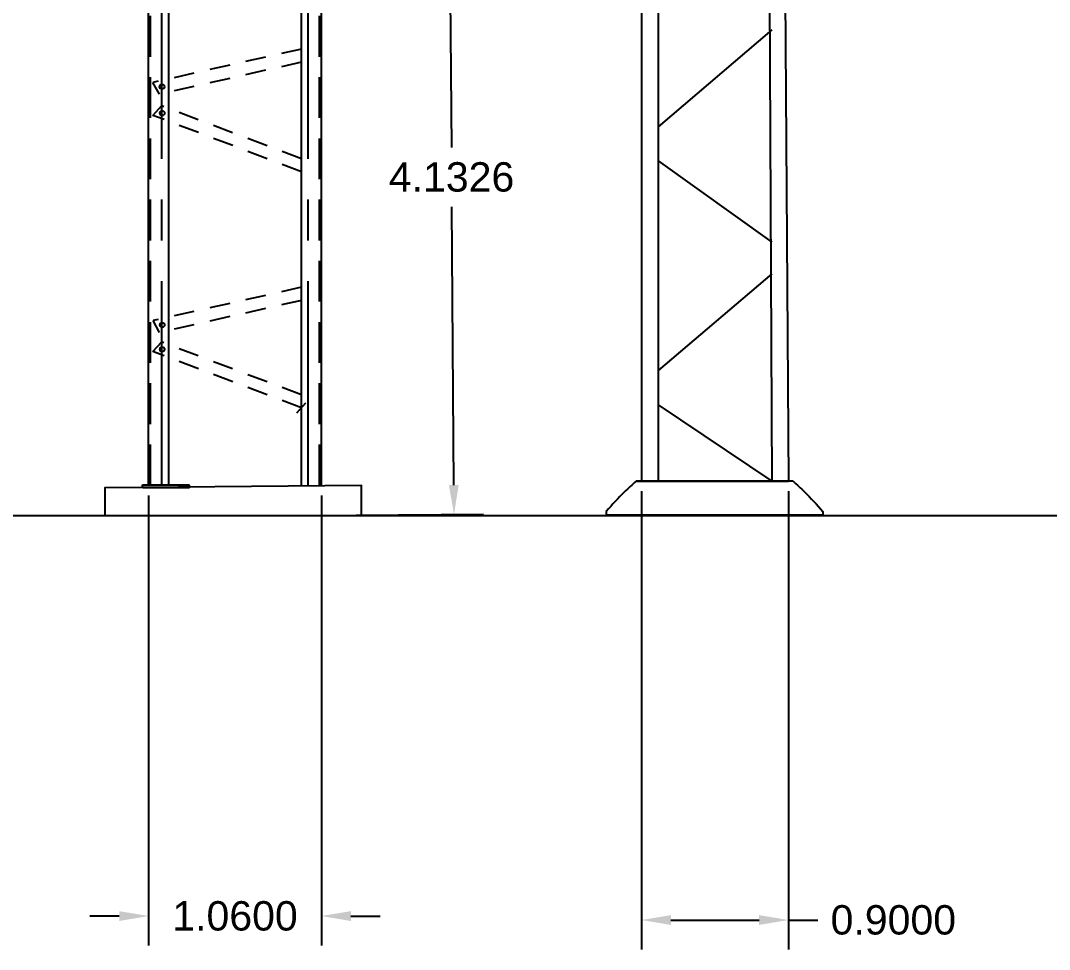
# Model space of a CAD drawing. Header units: inches. Extents: x 25.4 to 67.8, y 12.4 to 30.4.
# Drawn here: x 45.73 to 52.04, y 12.41 to 18.1 of the extents above; entities that cross this region are included whole.
import ezdxf

# ---------------------------------------------------------------- set-up
doc = ezdxf.new("R2010")
doc.units = ezdxf.units.IN
doc.header["$MEASUREMENT"] = 0
for name, pattern in [('CENTER', [2, 1.25, -0.25, 0.25, -0.25]), ('HIDDEN', [0.375, 0.25, -0.125]), ('HIDDEN2', [0.1875, 0.125, -0.0625])]:
    doc.linetypes.add(name, pattern=pattern)
for name, color, linetype in [('DIM', 2, 'Continuous'), ('medidas', 3, 'Continuous'), ('referencia', 2, 'Continuous')]:
    doc.layers.add(name, color=color, linetype=linetype)
doc.styles.get("Standard").update_dxf_attribs({"font": 'arial.ttf'})
doc.dimstyles.get("Standard").update_dxf_attribs({"dimtxt": 0.18, "dimasz": 0.18, "dimexe": 0.18, "dimexo": 0.0625, "dimgap": 0.09, "dimtad": 0, "dimtih": 1, "dimtoh": 1, "dimdec": 4, "dimzin": 0, "dimdsep": 46, "dimtxsty": 'Standard', "dimcen": 0.09, "dimadec": 0, "dimazin": 0, "dimtfac": 1, "dimtdec": 4, "dimtofl": 0, "dimtmove": 0, "dimatfit": 3, "dimfxl": 1, "dimtolj": 1, "dimtzin": 0, "dimarcsym": 0})

# ---------------------------------------------------------------- blocks, each defined once
blk = doc.blocks.new('*D85')
at = {"layer": 'Defpoints', "color": 0, "transparency": 16777216}
for p in [(47.6973, 19.2008), (47.7274, 15.0683), (48.39, 15.0731)]:
    blk.add_point(p, dxfattribs=at)
at = {"layer": 'medidas', "color": 0, "lineweight": -2, "transparency": 16777216}
for p, q in [((47.7598, 19.2012), (48.5399, 19.2069)), ((48.3612, 19.0256), (48.3737, 17.3213)), ((48.3887, 15.2531), (48.3763, 16.9574)), ((47.7899, 15.0688), (48.57, 15.0744))]:
    blk.add_line(p, q, dxfattribs=at)
at = {"layer": 'medidas', "color": 0, "transparency": 16777216}
for points in [[(48.3912, 19.0258), (48.3312, 19.0254), (48.3599, 19.2056)], [(48.4187, 15.2533), (48.3587, 15.2529), (48.39, 15.0731)]]:
    blk.add_solid(points, dxfattribs=at)
at = {"layer": 'medidas', "color": 0, "transparency": 16777216, "insert": (48.375, 17.1394), "char_height": 0.18, "attachment_point": 5}
blk.add_mtext('\\A1;4.1326', dxfattribs=at)
blk = doc.blocks.new('*D86')
at = {"layer": 'Defpoints', "color": 0, "transparency": 16777216}
for p in [(46.5176, 15.2516), (47.5776, 15.2516), (47.5776, 12.6126)]:
    blk.add_point(p, dxfattribs=at)
at = {"layer": 'medidas', "color": 0, "lineweight": -2, "transparency": 16777216}
for p, q in [((46.5176, 15.1891), (46.5176, 12.4326)), ((47.5776, 15.1891), (47.5776, 12.4326)), ((46.3376, 12.6126), (46.1576, 12.6126)), ((47.7576, 12.6126), (47.9376, 12.6126))]:
    blk.add_line(p, q, dxfattribs=at)
at = {"layer": 'medidas', "color": 0, "transparency": 16777216}
for points in [[(46.3376, 12.6426), (46.3376, 12.5826), (46.5176, 12.6126)], [(47.7576, 12.6426), (47.7576, 12.5826), (47.5776, 12.6126)]]:
    blk.add_solid(points, dxfattribs=at)
at = {"layer": 'medidas', "color": 0, "transparency": 16777216, "insert": (47.0476, 12.6126), "char_height": 0.18, "attachment_point": 5}
blk.add_mtext('\\A1;1.0600', dxfattribs=at)
blk = doc.blocks.new('*D93')
at = {"layer": 'Defpoints', "color": 0, "transparency": 16777216}
for p in [(49.5397, 15.2777), (50.4397, 15.2777), (50.4397, 12.5882)]:
    blk.add_point(p, dxfattribs=at)
at = {"layer": 'medidas', "color": 0, "lineweight": -2, "transparency": 16777216}
for p, q in [((49.5397, 15.2152), (49.5397, 12.4082)), ((50.4397, 15.2152), (50.4397, 12.4082)), ((49.7197, 12.5882), (50.2597, 12.5882)), ((50.4397, 12.5882), (50.6197, 12.5882))]:
    blk.add_line(p, q, dxfattribs=at)
at = {"layer": 'medidas', "color": 0, "transparency": 16777216}
for points in [[(49.7197, 12.6182), (49.7197, 12.5582), (49.5397, 12.5882)], [(50.2597, 12.6182), (50.2597, 12.5582), (50.4397, 12.5882)]]:
    blk.add_solid(points, dxfattribs=at)
at = {"layer": 'medidas', "color": 0, "transparency": 16777216, "insert": (51.0831, 12.5882), "char_height": 0.18, "attachment_point": 5}
blk.add_mtext('\\A1;0.9000', dxfattribs=at)

msp = doc.modelspace()

# ---------------------------------------------------------------- linework, layer by layer
at = {"layer": 'DIM'}
for p, q in [((49.64177, 27.57618), (49.64177, 15.27772)), ((50.28319, 27.57323), (50.33769, 15.27772)), ((50.3568, 27.57618), (50.43973, 15.27772)), ((49.54192, 27.54951), (49.53973, 15.27772)), ((50.33769, 18.04089), (49.64177, 17.44689)), ((49.64177, 17.23819), (50.33769, 16.74052)), ((50.33769, 16.54787), (49.64177, 15.95387)), ((49.64177, 15.74517), (50.33769, 15.27772)), ((50.46829, 15.27772), (49.50584, 15.27772)), ((46.76768, 15.25165), (46.48037, 15.25165))]:
    msp.add_line(p, q, dxfattribs=at)
at = {"layer": 'DIM', "color": 2}
for p, q in [((46.51759, 15.25165), (46.51759, 19.1842)), ((46.64099, 15.25165), (46.64099, 19.1842)), ((47.45418, 15.25165), (47.45418, 19.1842)), ((47.57759, 15.25165), (47.57759, 19.1842)), ((46.76768, 15.23519), (46.47973, 15.23519)), ((46.48037, 15.23755), (46.48037, 15.25401)), ((46.76768, 15.23519), (46.76768, 15.25165))]:
    msp.add_line(p, q, dxfattribs=at)
at = {"layer": 'DIM', "color": 2, "linetype": 'HIDDEN'}
for p, q in [((46.52911, 15.25165), (46.52911, 19.1842)), ((47.56607, 15.25165), (47.56607, 19.1842))]:
    msp.add_line(p, q, dxfattribs=at)
at = {"layer": 'DIM', "color": 2, "linetype": 'CENTER'}
for p, q in [((46.59986, 15.25165), (46.59986, 19.1842)), ((47.49532, 15.25165), (47.49532, 19.1842))]:
    msp.add_line(p, q, dxfattribs=at)
at = {"layer": 'DIM', "color": 2, "linetype": 'HIDDEN2'}
for p, q in [((47.45418, 17.92395), (46.54392, 17.7193)), ((47.45418, 17.84305), (46.58388, 17.64739)), ((46.58388, 17.64739), (46.54392, 17.7193)), ((46.54337, 17.51775), (46.59986, 17.57756)), ((47.45418, 17.25242), (46.598, 17.57559)), ((47.45418, 17.17274), (46.54337, 17.51775)), ((47.45418, 17.25242), (47.45418, 17.25242)), ((47.45418, 16.46447), (46.54558, 16.26019)), ((47.45418, 16.38357), (46.58554, 16.18827)), ((47.45418, 16.38357), (47.45418, 16.38357)), ((46.58554, 16.18827), (46.54558, 16.26019)), ((46.54337, 16.07087), (46.59986, 16.13068)), ((47.45418, 15.80554), (46.598, 16.12871)), ((47.45418, 15.72586), (46.54337, 16.07087)), ((47.42594, 15.69595), (47.48243, 15.75577))]:
    msp.add_line(p, q, dxfattribs=at)
at = {"layer": 'DIM', "color": 2}
msp.add_lwpolyline([(47.8234, 15.07065), (47.8234, 15.25066), (47.8234, 15.25066), (46.24877, 15.23519), (46.24877, 15.23519), (46.24877, 15.07065)], dxfattribs=at)
for centre in [(46.59986, 17.69301), (46.60152, 17.53145), (46.60152, 16.2339), (46.60152, 16.08457)]:
    msp.add_circle(centre, 0.01481, dxfattribs=at)
at = {"layer": 'medidas', "color": 40, "true_color": 0xf8d731}
for p, q in [((50.65073, 15.09117), (50.65073, 15.07046)), ((29.31887, 15.06602), (59.56255, 15.06602)), ((49.3234, 15.07046), (50.65073, 15.07046))]:
    msp.add_line(p, q, dxfattribs=at)
at = {"layer": 'referencia'}
for p, q in [((49.50584, 15.27772), (50.43973, 15.27772)), ((49.3234, 15.09117), (49.3234, 15.07046))]:
    msp.add_line(p, q, dxfattribs=at)
for points in [[(49.50584, 15.27772), (49.43537, 15.21158), (49.3234, 15.09117)], [(50.46829, 15.27772), (50.53876, 15.21158), (50.65073, 15.09117)]]:
    msp.add_spline(points, degree=3, dxfattribs=at)

# ---------------------------------------------------------------- dimensions: what is measured, and where the dimension line sits
at = {"layer": 'medidas', "color": 40, "true_color": 0xf8d731}
dim = msp.add_aligned_dim(p1=(47.6973, 19.20079), p2=(47.7274, 15.06831), distance=0.66265, dimstyle='Standard', dxfattribs=at)
dim.commit()
dim.dimension.update_dxf_attribs({"geometry": '*D85', "text_midpoint": (48.37498, 17.13938)})
for base, p1, p2, picture, middle in [((50.43973, 12.58825), (49.53973, 15.27772), (50.43973, 15.27772), '*D93', (51.08306, 12.58825)), ((47.57759, 12.61264), (46.51759, 15.25165), (47.57759, 15.25165), '*D86', (47.04759, 12.61264))]:
    dim = msp.add_linear_dim(base=base, p1=p1, p2=p2, dimstyle='Standard', dxfattribs=at)
    dim.commit()
    dim.dimension.update_dxf_attribs({"geometry": picture, "text_midpoint": middle})

doc.saveas('drawing.dxf')
